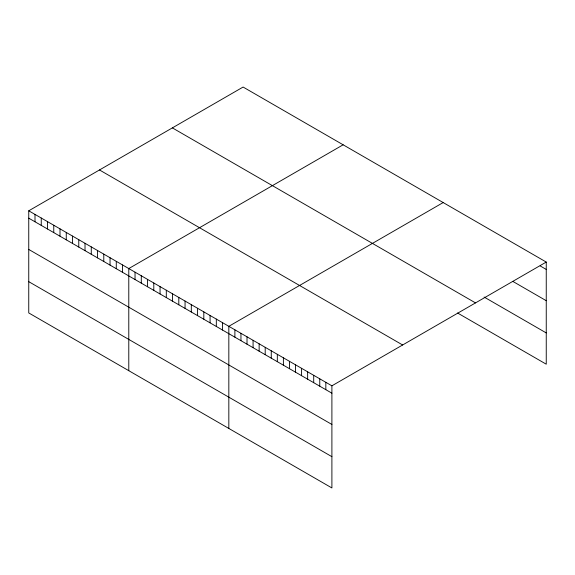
<?xml version="1.0" encoding="UTF-8"?>
<svg xmlns="http://www.w3.org/2000/svg" width="575" height="575" viewBox="0 0 575 575"><rect width="100%" height="100%" fill="white"/><g stroke="black" fill="none" stroke-linecap="round" stroke-linejoin="round"><path stroke-width="0.86" d="M28.75 210.802L331.897 385.818L331.897 487.952L28.75 312.937L28.75 210.802L243.103 87.048L546.25 262.063L546.25 364.198L457.578 313.001M343.146 144.799L128.786 268.561L128.786 370.695M443.181 202.558L228.828 326.312L228.828 428.447M331.897 385.818L546.25 262.063M540.184 265.93L546.25 269.431M512.907 281.448L546.25 300.703M484.107 297.045L546.25 332.925M172.371 127.887L475.511 302.903M99.489 169.963L402.629 344.978M28.75 218.169L331.897 393.185M28.75 249.442L331.897 424.458M28.75 281.664L331.897 456.679M325.831 382.317L325.831 389.685M319.765 378.817L319.765 386.184M313.706 375.317L313.706 382.684M307.639 371.817L307.639 379.184M301.58 368.316L301.58 375.683M295.514 364.816L295.514 372.183M289.455 361.316L289.455 368.683M283.389 357.815L283.389 365.183M277.33 354.315L277.33 361.682M271.263 350.815L271.263 358.182M265.204 347.314L265.204 354.682M259.138 343.814L259.138 351.181M253.079 340.314L253.079 347.681M247.013 336.813L247.013 344.181M240.954 333.313L240.954 340.68M234.888 329.813L234.888 337.18M222.575 322.704L222.575 330.072M216.322 319.096L216.322 326.463M210.069 315.488L210.069 322.848M203.816 311.873L203.816 319.24M197.563 308.265L197.563 315.632M191.31 304.657L191.31 312.024M185.057 301.048L185.057 308.408M178.803 297.44L178.803 304.8M172.55 293.825L172.55 301.192M166.304 290.217L166.304 297.584M160.051 286.609L160.051 293.976M153.798 283.001L153.798 290.361M147.545 279.385L147.545 286.752M141.292 275.777L141.292 283.144M135.039 272.169L135.039 279.536M122.532 264.946L122.532 272.313M116.279 261.338L116.279 268.705M110.033 257.729L110.033 265.097M103.78 254.121L103.78 261.488M97.527 250.513L97.527 257.873M91.274 246.898L91.274 254.265M85.021 243.29L85.021 250.657M78.768 239.682L78.768 247.049M72.515 236.073L72.515 243.433M66.262 232.458L66.262 239.825M60.008 228.85L60.008 236.217M53.762 225.242L53.762 232.609M47.509 221.634L47.509 228.994M41.256 218.026L41.256 225.386M35.003 214.41L35.003 221.778"/></g></svg>
